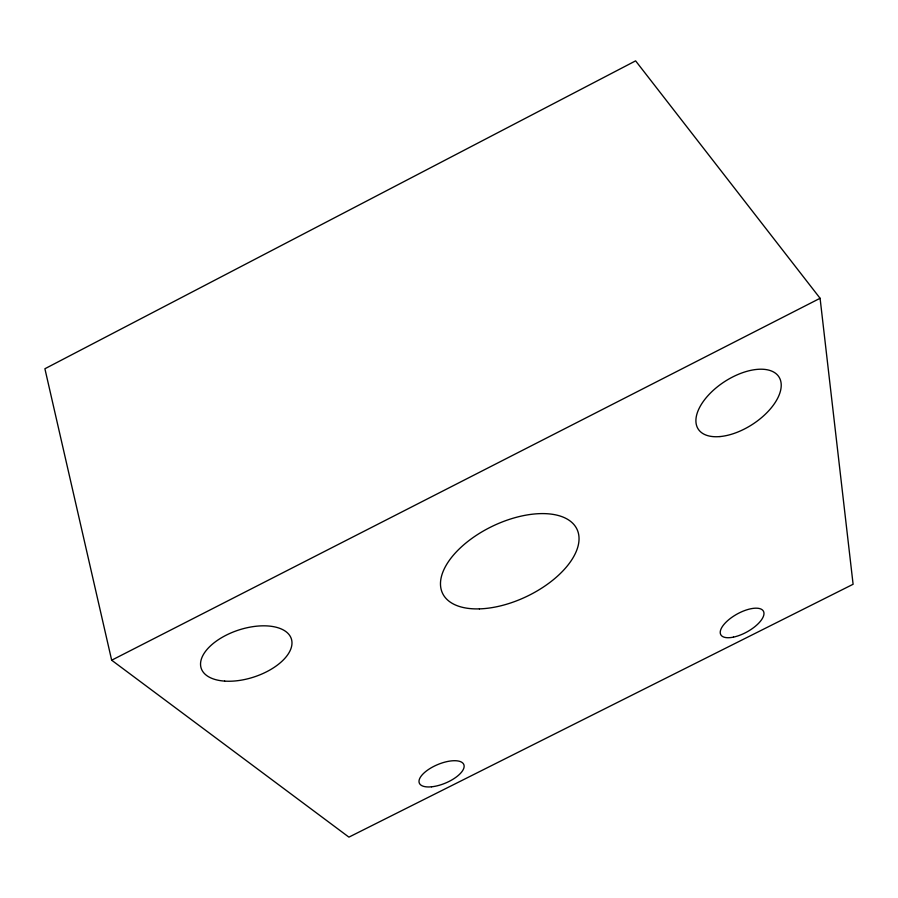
<?xml version="1.0" encoding="UTF-8"?>
<svg xmlns="http://www.w3.org/2000/svg" width="898" height="898" viewBox="0 0 898 898"><rect width="100%" height="100%" fill="white"/><g stroke="black" fill="none" stroke-linecap="round" stroke-linejoin="round"><path stroke-width="1.35" d="M111.666 660.21L820.087 298.282L635.616 60.862L44.9 368.752L111.666 660.21L348.918 837.138L853.1 584.261L820.087 298.282M224.657 681.111A47.414 24.695 -18.1 0 0 291.962 642.149A47.414 24.695 -18.1 0 0 222.21 637.322A47.414 24.695 -18.1 0 0 224.657 681.111M719.927 436.574A48.054 25.514 -32.9 0 0 781.114 383.21A48.054 25.514 -32.9 0 0 714.662 389.103A48.054 25.514 -32.9 0 0 719.927 436.574M479.42 608.878A74.455 39.074 -25.5 0 0 578.873 535.881A74.455 39.074 -25.5 0 0 470.945 539.092A74.455 39.074 -25.5 0 0 479.42 608.878M431.523 786.805A24.089 10.035 -22.7 0 0 464.098 765.635A24.089 10.035 -22.7 0 0 429.109 769.081A24.089 10.035 -22.7 0 0 431.523 786.805M733.475 637.12A24.358 10.215 -28.9 0 0 763.828 612.223A24.358 10.215 -28.9 0 0 728.985 619.519A24.358 10.215 -28.9 0 0 733.475 637.12"/></g></svg>
